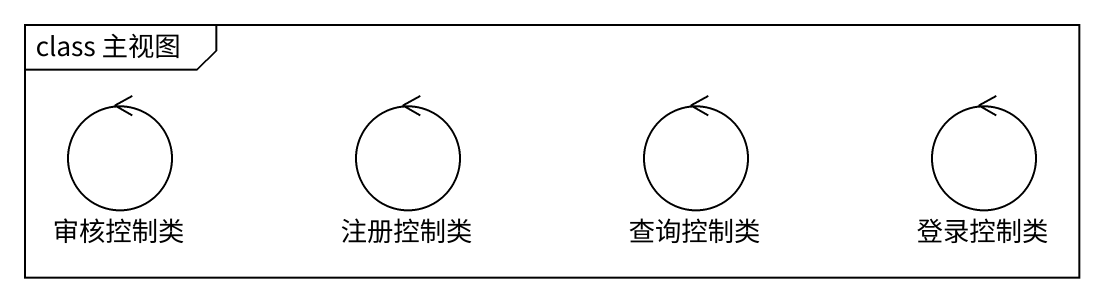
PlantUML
@startuml
mainframe class 主视图
control 审核控制类
control 注册控制类
control 查询控制类
control 登录控制类
@enduml
